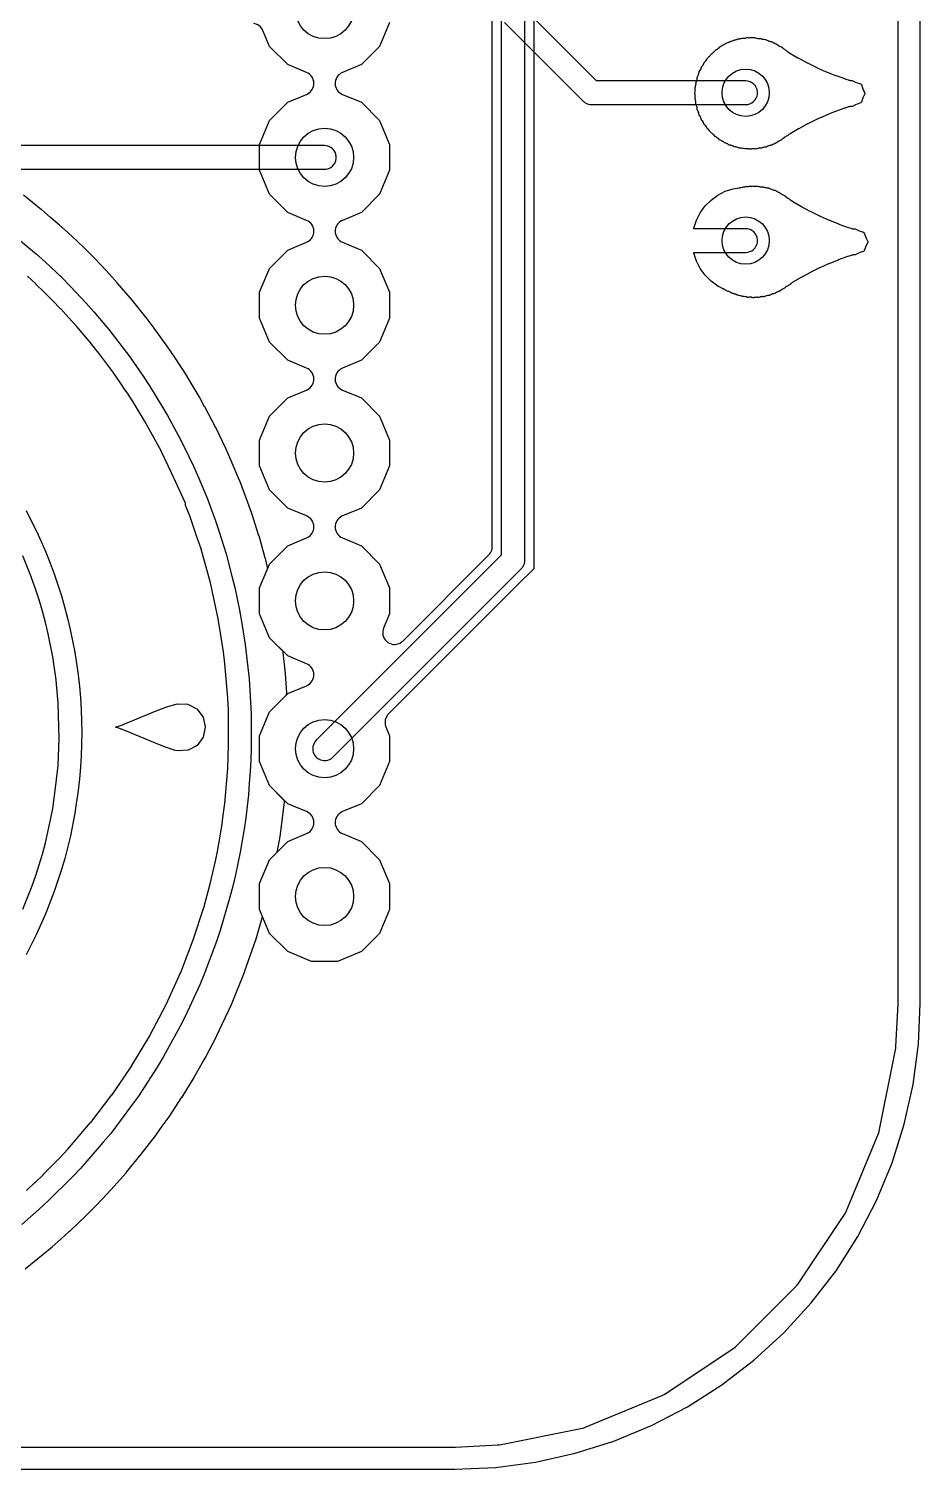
# Model space of a CAD drawing. Header units: millimetres. Extents: x 0 to 45, y 0 to 60.
# Drawn here: x 29.68 to 45, y 0 to 24.75 of the extents above; entities that cross this region are included whole.
import ezdxf

# ---------------------------------------------------------------- set-up
doc = ezdxf.new("R2010")
doc.units = ezdxf.units.MM

msp = doc.modelspace()

# ---------------------------------------------------------------- linework, layer by layer
at = {"layer": '16_copper'}
for points in [[(27.797, 34.46), (27.797, 24), (27.798, 23.99), (27.798, 23.98, 0.132342), (27.835, 23.881), (27.841, 23.875, 0.018024), (27.85, 23.863), (27.856, 23.856), (29.316, 22.396), (29.324, 22.39), (29.331, 22.383, 0.132344), (29.428, 22.339), (29.436, 22.339, 0.018059), (29.451, 22.338), (29.46, 22.337), (34.76, 22.337), (34.795, 22.34, 0.915917), (34.76, 22.743), (29.544, 22.743), (28.203, 24.084), (28.203, 35.41)], [(37.856, 24.856), (39.206, 23.506), (39.214, 23.5), (39.221, 23.493, 0.132344), (39.318, 23.449), (39.326, 23.449, 0.018059), (39.341, 23.448), (39.35, 23.447), (42, 23.447), (42.035, 23.45, 0.915917), (42, 23.853), (39.434, 23.853), (38.203, 25.084)], [(29.611, 3.441), (29.768, 3.566), (29.768, 3.566), (29.768, 3.566), (29.924, 3.692), (29.924, 3.692), (29.925, 3.692), (30.077, 3.822), (30.077, 3.822), (30.078, 3.822), (30.078, 3.822), (30.078, 3.822), (30.229, 3.954), (30.229, 3.954), (30.229, 3.954), (30.378, 4.088), (30.378, 4.088), (30.379, 4.088), (30.525, 4.225), (30.525, 4.225), (30.526, 4.225), (30.669, 4.365), (30.669, 4.365), (30.67, 4.365), (30.811, 4.507), (30.811, 4.507), (30.812, 4.507), (30.951, 4.651), (30.951, 4.652), (30.951, 4.652), (31.087, 4.799), (31.087, 4.799), (31.088, 4.8), (31.353, 5.1), (31.353, 5.1), (31.354, 5.101), (31.608, 5.41), (31.609, 5.41), (31.609, 5.411), (31.853, 5.728), (31.853, 5.729), (31.854, 5.729), (31.971, 5.892), (31.971, 5.892), (31.971, 5.892), (32.087, 6.055), (32.087, 6.056), (32.088, 6.056), (32.309, 6.39), (32.309, 6.391), (32.31, 6.391), (32.519, 6.732), (32.519, 6.733), (32.52, 6.734), (32.521, 6.736), (32.521, 6.736), (32.521, 6.736), (32.635, 6.936), (32.635, 6.936), (32.635, 6.936), (32.663, 6.986), (32.663, 6.986), (32.663, 6.986), (32.718, 7.081), (32.718, 7.082), (32.719, 7.083), (32.904, 7.437), (32.904, 7.438), (32.905, 7.439), (33.159, 7.983), (33.16, 7.984), (33.16, 7.985), (33.386, 8.541), (33.387, 8.542), (33.387, 8.544), (33.584, 9.11), (33.584, 9.112), (33.585, 9.113), (33.69, 9.475), (33.69, 9.475), (33.69, 9.476, 0.088736), (33.691, 9.493), (33.688, 9.508), (33.642, 9.618), (33.642, 10.062), (33.813, 10.473), (33.938, 10.599), (33.943, 10.605), (33.947, 10.611), (33.948, 10.612), (33.948, 10.613), (33.949, 10.618), (33.952, 10.625), (33.996, 10.869), (33.996, 10.87), (33.996, 10.872), (34.071, 11.461), (34.071, 11.467), (34.071, 11.473, 0.088736), (34.066, 11.49), (34.064, 11.493), (34.063, 11.495), (34.06, 11.498), (34.057, 11.503), (33.813, 11.747), (33.642, 12.158), (33.642, 12.602), (33.813, 13.013), (34.096, 13.296), (34.099, 13.3), (34.102, 13.304, 0.112352), (34.109, 13.324), (34.11, 13.328), (34.11, 13.331), (34.11, 13.335), (34.088, 13.674), (34.087, 13.675), (34.087, 13.676), (34.049, 14.035), (34.049, 14.035), (34.049, 14.036, 0.088736), (34.044, 14.053), (34.034, 14.065), (33.813, 14.287), (33.642, 14.698), (33.642, 15.142), (33.778, 15.469), (33.78, 15.477), (33.782, 15.485), (33.781, 15.486), (33.782, 15.487), (33.781, 15.49), (33.78, 15.501), (33.743, 15.65), (33.742, 15.651), (33.742, 15.652), (33.634, 16.037), (33.633, 16.038), (33.633, 16.039), (33.509, 16.419), (33.509, 16.42), (33.509, 16.42), (33.443, 16.609), (33.443, 16.609), (33.443, 16.61), (33.302, 16.984), (33.301, 16.985), (33.301, 16.986), (33.144, 17.355), (33.144, 17.355), (33.144, 17.356), (33.062, 17.538), (33.061, 17.538), (33.061, 17.539), (32.889, 17.9), (32.888, 17.901), (32.888, 17.902), (32.7, 18.255), (32.7, 18.255), (32.699, 18.256), (32.602, 18.431), (32.602, 18.431), (32.602, 18.432), (32.398, 18.776), (32.397, 18.777), (32.397, 18.778), (32.179, 19.113), (32.179, 19.114), (32.179, 19.114), (32.067, 19.28), (32.067, 19.281), (32.066, 19.281), (31.833, 19.606), (31.832, 19.607), (31.832, 19.607), (31.71, 19.766), (31.71, 19.766), (31.71, 19.767), (31.461, 20.08), (31.46, 20.081), (31.46, 20.082), (31.198, 20.384), (31.198, 20.385), (31.198, 20.385), (31.065, 20.534), (31.064, 20.535), (31.064, 20.535), (30.927, 20.681), (30.926, 20.681), (30.926, 20.682), (30.787, 20.825), (30.787, 20.825), (30.786, 20.826), (30.645, 20.967), (30.644, 20.967), (30.644, 20.968), (30.5, 21.107), (30.5, 21.107), (30.5, 21.107), (30.353, 21.243), (30.353, 21.244), (30.352, 21.244), (30.203, 21.377), (30.203, 21.377), (30.203, 21.378), (30.051, 21.509), (30.051, 21.509), (30.051, 21.509), (29.898, 21.638), (29.897, 21.638), (29.897, 21.639), (29.741, 21.764), (29.741, 21.764), (29.74, 21.764), (29.583, 21.888)], [(29.635, 4.79), (29.782, 4.926), (29.782, 4.927), (29.783, 4.927), (29.926, 5.066), (29.927, 5.067), (29.927, 5.067), (30.069, 5.208), (30.069, 5.208), (30.069, 5.208), (30.209, 5.351), (30.209, 5.352), (30.21, 5.352), (30.346, 5.499), (30.346, 5.5), (30.347, 5.501), (30.739, 5.955), (30.739, 5.956), (30.741, 5.957), (31.106, 6.433), (31.107, 6.434), (31.108, 6.435), (31.445, 6.931), (31.446, 6.933), (31.447, 6.934), (31.756, 7.448), (31.756, 7.45), (31.757, 7.451), (32.036, 7.982), (32.036, 7.983), (32.037, 7.985), (32.285, 8.531), (32.286, 8.532), (32.287, 8.534), (32.503, 9.093), (32.503, 9.095), (32.504, 9.096), (32.688, 9.667), (32.688, 9.668), (32.689, 9.669), (32.743, 9.861), (32.743, 9.862), (32.743, 9.862), (32.794, 10.056), (32.794, 10.056), (32.794, 10.057), (32.841, 10.251), (32.841, 10.252), (32.841, 10.252), (32.884, 10.448), (32.884, 10.448), (32.884, 10.448), (32.924, 10.644), (32.924, 10.645), (32.924, 10.645), (32.96, 10.842), (32.96, 10.843), (32.96, 10.843), (32.965, 10.875, 0.000066), (32.965, 10.875), (32.973, 10.925), (32.973, 10.925), (32.973, 10.925), (32.992, 11.041), (32.992, 11.041), (32.992, 11.041), (33.02, 11.239), (33.02, 11.24), (33.02, 11.24), (33.045, 11.439), (33.045, 11.439), (33.045, 11.44), (33.065, 11.639), (33.065, 11.639), (33.065, 11.64), (33.083, 11.839), (33.083, 11.839), (33.083, 11.84), (33.096, 12.04), (33.096, 12.04), (33.096, 12.04), (33.106, 12.24), (33.106, 12.241), (33.106, 12.241), (33.111, 12.441), (33.111, 12.442), (33.111, 12.443), (33.111, 12.83), (33.111, 12.833), (33.111, 12.837), (33.109, 12.842), (33.109, 12.842), (33.109, 12.843), (33.11, 12.844), (33.11, 12.849), (33.111, 12.856), (33.107, 13.044), (33.107, 13.044), (33.107, 13.045), (33.098, 13.245), (33.097, 13.245), (33.097, 13.246), (33.083, 13.446), (33.082, 13.446), (33.082, 13.447), (33.045, 13.845), (33.044, 13.845), (33.044, 13.846), (33.022, 14.044), (33.022, 14.045), (33.022, 14.046), (32.961, 14.442), (32.961, 14.442), (32.961, 14.442), (32.928, 14.64), (32.928, 14.641), (32.928, 14.642), (32.8, 15.228), (32.799, 15.23), (32.799, 15.231), (32.638, 15.809), (32.637, 15.81), (32.637, 15.812), (32.573, 16.001), (32.573, 16.001), (32.573, 16.001), (32.443, 16.38), (32.442, 16.381), (32.442, 16.382), (32.371, 16.559), (32.371, 16.591, 0.031233), (32.37, 16.597), (32.369, 16.604), (32.368, 16.608), (32.367, 16.61), (32.366, 16.612), (32.13, 17.121), (32.13, 17.122), (32.13, 17.122), (31.956, 17.482), (31.955, 17.483), (31.955, 17.484), (31.861, 17.661), (31.861, 17.661), (31.861, 17.662), (31.666, 18.011), (31.666, 18.012), (31.666, 18.012), (31.564, 18.184), (31.563, 18.185), (31.563, 18.185), (31.457, 18.355), (31.457, 18.356), (31.457, 18.356), (31.348, 18.524), (31.348, 18.524), (31.347, 18.524), (31.235, 18.69), (31.235, 18.69), (31.235, 18.691), (31.119, 18.854), (31.119, 18.855), (31.119, 18.855), (31, 19.016), (31, 19.017), (31, 19.017), (30.878, 19.176), (30.878, 19.176), (30.878, 19.177), (30.753, 19.333), (30.753, 19.334), (30.753, 19.334), (30.625, 19.488), (30.625, 19.488), (30.625, 19.489), (30.494, 19.641), (30.494, 19.641), (30.494, 19.641), (30.361, 19.791), (30.36, 19.791), (30.36, 19.791), (30.224, 19.938), (30.224, 19.938), (30.223, 19.939), (30.085, 20.083), (30.084, 20.083), (30.084, 20.083), (29.943, 20.225), (29.942, 20.225), (29.942, 20.226), (29.798, 20.364), (29.798, 20.365), (29.797, 20.365), (29.651, 20.501)], [(29.628, 16.472), (29.719, 16.296), (29.806, 16.117), (29.89, 15.937), (29.968, 15.754), (30.042, 15.57), (30.112, 15.384), (30.177, 15.196), (30.237, 15.006), (30.292, 14.816), (30.343, 14.623), (30.389, 14.43), (30.43, 14.235), (30.466, 14.04), (30.498, 13.844), (30.524, 13.647), (30.547, 13.449), (30.563, 13.251), (30.577, 13.053), (30.584, 12.854), (30.585, 12.656), (30.584, 12.456), (30.577, 12.258), (30.562, 12.06), (30.546, 11.861), (30.524, 11.664), (30.497, 11.467), (30.493, 11.441, 0.000133), (30.493, 11.441), (30.467, 11.271), (30.391, 10.88), (30.293, 10.495), (30.237, 10.305), (30.177, 10.115), (30.113, 9.927), (29.97, 9.556), (29.809, 9.193), (29.628, 8.838)]]:
    msp.add_lwpolyline(points, format="xyb", dxfattribs=at)
for points in [[(29.197, 21.384), (29.811, 20.875), (29.959, 20.743), (30.248, 20.469), (30.387, 20.327), (30.661, 20.037), (30.792, 19.887), (30.792, 19.887), (31.05, 19.585), (31.414, 19.11), (31.64, 18.782), (31.75, 18.617), (31.959, 18.278), (32.059, 18.106), (32.251, 17.756), (32.341, 17.579), (32.514, 17.22), (32.594, 17.038), (32.747, 16.671), (32.884, 16.297), (32.948, 16.108), (33.068, 15.728), (33.169, 15.343), (33.217, 15.15), (33.3, 14.76), (33.334, 14.565), (33.397, 14.171), (33.444, 13.776), (33.462, 13.578), (33.489, 13.18), (33.497, 12.981), (33.501, 12.782), (33.501, 12.583), (33.498, 12.384), (33.492, 12.185), (33.481, 11.986), (33.467, 11.787), (33.451, 11.589), (33.43, 11.391), (33.405, 11.193), (33.377, 10.996), (33.346, 10.8), (33.311, 10.604), (33.272, 10.408), (33.231, 10.214), (33.185, 10.02), (33.132, 9.829), (32.966, 9.254), (32.901, 9.066), (32.693, 8.506), (32.615, 8.324), (32.367, 7.779), (32.275, 7.603), (31.988, 7.079), (31.884, 6.91), (31.56, 6.407), (31.444, 6.247), (31.085, 5.769), (30.957, 5.617), (30.564, 5.166), (30.426, 5.024), (30.001, 4.603), (29.854, 4.469), (29.554, 4.207)], [(29.576, 9.621), (29.722, 9.994), (29.722, 9.994), (29.722, 9.995), (29.791, 10.182), (29.791, 10.184), (29.792, 10.185), (29.909, 10.568), (29.909, 10.568), (29.909, 10.569), (29.962, 10.762), (29.962, 10.763), (29.963, 10.764), (30.049, 11.155), (30.049, 11.155), (30.049, 11.156), (30.087, 11.352), (30.087, 11.354), (30.087, 11.355), (30.143, 11.751), (30.143, 11.752), (30.143, 11.753), (30.181, 12.092), (30.181, 12.094), (30.181, 12.096), (30.196, 12.554), (30.196, 12.555), (30.196, 12.557), (30.189, 12.957), (30.189, 12.957), (30.189, 12.958), (30.181, 13.158), (30.181, 13.159), (30.181, 13.16), (30.146, 13.558), (30.146, 13.56), (30.146, 13.561), (30.089, 13.957), (30.088, 13.958), (30.088, 13.96), (30.01, 14.352), (30.009, 14.353), (30.009, 14.354), (29.961, 14.548), (29.961, 14.549), (29.961, 14.549), (29.91, 14.743), (29.91, 14.743), (29.91, 14.744), (29.853, 14.936), (29.852, 14.936), (29.852, 14.937), (29.79, 15.127), (29.79, 15.128), (29.79, 15.128), (29.724, 15.317), (29.723, 15.318), (29.723, 15.319), (29.576, 15.691)]]:
    msp.add_lwpolyline(points, dxfattribs=at)
msp.add_lwpolyline([(32.193, 12.351), (32.007, 12.413), (31.823, 12.487), (31.455, 12.642), (31.454, 12.642), (31.454, 12.643), (31.268, 12.716), (31.266, 12.716), (31.265, 12.717), (31.221, 12.731, 0.000037), (31.221, 12.731), (31.164, 12.749), (31.306, 12.798), (31.307, 12.799), (31.308, 12.799), (31.494, 12.874), (31.494, 12.874), (31.495, 12.874), (31.863, 13.028), (32.047, 13.099), (32.229, 13.152), (32.408, 13.145), (32.564, 13.063), (32.672, 12.924), (32.71, 12.754), (32.71, 12.752), (32.71, 12.751), (32.71, 12.75), (32.71, 12.75), (32.676, 12.579), (32.57, 12.437), (32.416, 12.353), (32.236, 12.341)], format="xyb", close=True, dxfattribs=at)
at = {"layer": '1_copper'}
for points in [[(8, 0.381), (37, 0.381), (37.005, 0.381), (37.01, 0.381), (37.737, 0.417), (37.746, 0.418), (37.767, 0.421), (39.192, 0.704), (39.196, 0.705), (39.2, 0.706), (39.217, 0.711), (39.227, 0.714, 0.005231), (39.23, 0.716), (40.574, 1.272), (40.577, 1.274), (40.58, 1.275), (40.596, 1.284), (40.605, 1.289), (40.607, 1.29), (40.609, 1.291), (41.817, 2.099), (41.82, 2.101), (41.824, 2.103), (41.837, 2.115), (41.845, 2.121), (41.846, 2.122), (41.848, 2.124), (42.876, 3.152), (42.879, 3.155), (42.881, 3.157), (42.893, 3.171), (42.899, 3.179), (42.9, 3.181), (42.901, 3.183), (43.709, 4.391), (43.711, 4.395), (43.713, 4.398), (43.721, 4.414), (43.726, 4.423, 0.005225), (43.728, 4.426), (44.284, 5.77), (44.285, 5.773), (44.287, 5.777), (44.292, 5.794), (44.295, 5.804), (44.295, 5.805), (44.296, 5.808), (44.579, 7.233), (44.58, 7.242), (44.583, 7.263), (44.619, 7.99), (44.619, 7.995), (44.619, 8), (44.619, 52.972)], [(37.797, 51.916), (37.797, 15.704), (34.616, 12.524), (34.593, 12.496, 0.580965), (34.745, 12.177), (34.78, 12.178, 0.173073), (34.904, 12.236), (38.144, 15.476), (38.15, 15.484), (38.157, 15.491, 0.132344), (38.201, 15.588), (38.201, 15.596, 0.018059), (38.202, 15.611), (38.203, 15.62), (38.203, 52)], [(35.878, 24.858), (35.707, 24.447), (35.393, 24.133), (35.068, 23.998), (35.059, 23.993, 0.65175), (35.068, 23.622), (35.393, 23.487), (35.707, 23.173), (35.878, 22.762), (35.878, 22.318), (35.707, 21.907), (35.393, 21.593), (35.068, 21.458), (35.059, 21.453, 0.65175), (35.068, 21.082), (35.393, 20.947), (35.707, 20.633), (35.878, 20.222), (35.878, 19.778), (35.707, 19.367), (35.393, 19.053), (35.068, 18.918), (35.059, 18.913, 0.65175), (35.068, 18.542), (35.393, 18.407), (35.707, 18.093), (35.878, 17.682), (35.878, 17.238), (35.707, 16.827), (35.393, 16.513), (35.068, 16.378), (35.059, 16.373, 0.65175), (35.068, 16.002), (35.393, 15.867), (35.707, 15.553), (35.878, 15.142), (35.878, 14.698), (35.776, 14.451), (35.771, 14.438), (35.767, 14.426, 0.704923), (36.082, 14.209), (36.086, 14.212), (36.089, 14.214), (36.096, 14.221), (36.107, 14.23), (37.585, 15.708), (37.591, 15.716), (37.598, 15.723, 0.132344), (37.642, 15.819), (37.642, 15.828, 0.018059), (37.644, 15.842), (37.644, 15.851), (37.644, 51.769)], [(38.356, 43.204), (38.356, 15.473), (38.088, 15.205), (38.088, 15.205), (35.859, 12.976), (35.849, 12.965), (35.84, 12.954, 0.222878), (35.805, 12.785), (35.806, 12.782), (35.806, 12.778), (35.81, 12.769), (35.815, 12.754), (35.878, 12.602), (35.878, 12.158), (35.707, 11.747), (35.393, 11.433), (35.068, 11.298), (35.059, 11.293, 0.65175), (35.068, 10.922), (35.393, 10.787), (35.707, 10.473), (35.878, 10.062), (35.878, 9.618), (35.707, 9.207), (35.393, 8.893), (34.982, 8.722), (34.538, 8.722), (34.127, 8.893), (33.813, 9.207), (33.642, 9.618), (33.642, 10.062), (33.813, 10.473), (34.127, 10.787), (34.452, 10.922), (34.461, 10.927, 0.651694), (34.452, 11.298), (34.127, 11.433), (33.813, 11.747), (33.642, 12.158), (33.642, 12.602), (33.813, 13.013), (34.127, 13.327), (34.452, 13.462), (34.461, 13.467, 0.651694), (34.452, 13.838), (34.127, 13.973), (33.813, 14.287), (33.642, 14.698), (33.642, 15.142), (33.813, 15.553), (34.127, 15.867), (34.452, 16.002), (34.461, 16.007, 0.651694), (34.452, 16.378), (34.127, 16.513), (33.813, 16.827), (33.642, 17.238), (33.642, 17.682), (33.813, 18.093), (34.127, 18.407), (34.452, 18.542), (34.461, 18.547, 0.651694), (34.452, 18.918), (34.127, 19.053), (33.813, 19.367), (33.642, 19.778), (33.642, 20.222), (33.813, 20.633), (34.127, 20.947), (34.452, 21.082), (34.461, 21.087, 0.651694), (34.452, 21.458), (34.127, 21.593), (33.813, 21.907), (33.642, 22.318), (33.642, 22.762), (33.813, 23.173), (34.127, 23.487), (34.452, 23.622), (34.461, 23.627, 0.651694), (34.452, 23.998), (34.127, 24.133), (33.813, 24.447), (33.7, 24.719), (33.693, 24.732), (33.687, 24.745, 0.222881), (33.544, 24.842)]]:
    msp.add_lwpolyline(points, format="xyb", dxfattribs=at)
for points in [[(42.079, 22.679), (42.061, 22.683), (42.053, 22.685, 0.008049), (42.046, 22.686), (42.027, 22.686), (42.017, 22.687), (42.015, 22.687, 0.001691), (42.014, 22.687), (42.014, 22.687), (42.013, 22.687), (42.011, 22.687), (41.995, 22.684), (41.988, 22.684), (41.983, 22.685), (41.964, 22.692), (41.961, 22.692, 0.000744), (41.961, 22.693), (41.959, 22.693), (41.958, 22.693), (41.953, 22.694), (41.943, 22.695), (41.926, 22.698), (41.926, 22.698), (41.925, 22.698), (41.908, 22.698), (41.896, 22.698), (41.881, 22.704, 0.020013), (41.864, 22.711), (41.832, 22.719), (41.829, 22.719), (41.813, 22.72), (41.805, 22.721), (41.801, 22.723), (41.785, 22.732), (41.782, 22.733), (41.78, 22.734), (41.779, 22.735), (41.777, 22.735), (41.775, 22.737), (41.758, 22.742), (41.749, 22.746), (41.747, 22.746), (41.745, 22.747), (41.736, 22.749), (41.721, 22.751), (41.717, 22.752), (41.717, 22.752), (41.702, 22.763), (41.695, 22.768, 0.008991), (41.688, 22.772), (41.672, 22.779), (41.663, 22.783), (41.661, 22.784), (41.658, 22.785), (41.649, 22.788), (41.634, 22.792), (41.632, 22.793), (41.631, 22.794), (41.618, 22.805), (41.61, 22.811, 0.008615), (41.604, 22.815), (41.589, 22.824), (41.58, 22.83), (41.578, 22.83), (41.576, 22.832), (41.567, 22.836), (41.552, 22.841), (41.55, 22.842), (41.549, 22.843), (41.537, 22.856), (41.53, 22.862, 0.008569), (41.524, 22.867), (41.51, 22.878), (41.502, 22.884), (41.5, 22.885), (41.498, 22.886), (41.49, 22.891), (41.476, 22.898), (41.473, 22.899), (41.473, 22.9), (41.462, 22.914), (41.456, 22.921, 0.008924), (41.45, 22.927), (41.437, 22.939), (41.43, 22.946), (41.428, 22.947), (41.426, 22.948), (41.419, 22.954), (41.406, 22.962), (41.404, 22.963), (41.403, 22.965), (41.393, 22.98), (41.388, 22.987, 0.008537), (41.383, 22.993), (41.371, 23.006), (41.365, 23.014), (41.363, 23.015), (41.362, 23.016), (41.362, 23.016), (41.362, 23.016), (41.361, 23.017), (41.359, 23.019), (41.346, 23.028), (41.342, 23.032), (41.339, 23.037), (41.331, 23.054), (41.329, 23.058, 0.000499), (41.328, 23.058), (41.327, 23.059), (41.327, 23.06), (41.325, 23.062), (41.318, 23.072), (41.308, 23.087), (41.308, 23.087), (41.307, 23.087), (41.295, 23.099), (41.286, 23.107), (41.28, 23.123, 0.019917), (41.273, 23.139), (41.256, 23.167), (41.254, 23.17), (41.243, 23.182), (41.238, 23.188), (41.237, 23.192), (41.232, 23.211), (41.231, 23.213), (41.23, 23.215), (41.23, 23.217), (41.229, 23.218), (41.229, 23.22), (41.221, 23.236), (41.217, 23.246), (41.215, 23.247), (41.214, 23.249), (41.21, 23.256), (41.201, 23.269), (41.199, 23.272), (41.199, 23.273), (41.196, 23.291), (41.194, 23.299, 0.008792), (41.192, 23.307), (41.185, 23.323), (41.182, 23.333), (41.181, 23.335), (41.18, 23.337), (41.176, 23.346), (41.168, 23.359), (41.167, 23.361), (41.167, 23.363), (41.166, 23.38), (41.164, 23.39, 0.008692), (41.163, 23.397), (41.159, 23.414), (41.156, 23.424), (41.155, 23.426), (41.155, 23.429), (41.152, 23.437), (41.145, 23.452), (41.144, 23.454), (41.144, 23.455), (41.145, 23.473), (41.144, 23.482, 0.008602), (41.144, 23.49), (41.141, 23.508), (41.14, 23.518), (41.139, 23.52), (41.139, 23.522), (41.137, 23.53), (41.131, 23.545), (41.131, 23.548), (41.131, 23.55), (41.133, 23.568), (41.134, 23.576, 0.008168), (41.134, 23.584), (41.133, 23.602), (41.132, 23.612), (41.132, 23.614), (41.132, 23.615), (41.132, 23.615), (41.132, 23.615), (41.132, 23.616), (41.131, 23.619), (41.128, 23.635), (41.126, 23.641), (41.127, 23.646), (41.131, 23.664), (41.132, 23.669), (41.132, 23.671), (41.132, 23.671), (41.132, 23.671), (41.133, 23.673), (41.133, 23.676), (41.134, 23.695), (41.134, 23.705, 0.003499), (41.134, 23.709), (41.134, 23.714), (41.132, 23.73), (41.131, 23.737), (41.133, 23.741), (41.139, 23.759), (41.14, 23.762), (41.14, 23.764, 0.002893), (41.14, 23.767), (41.141, 23.77), (41.144, 23.787), (41.145, 23.797), (41.145, 23.799), (41.146, 23.802), (41.146, 23.809), (41.145, 23.825), (41.145, 23.829), (41.146, 23.83), (41.153, 23.846), (41.156, 23.854, 0.008754), (41.159, 23.861), (41.163, 23.878), (41.165, 23.888), (41.165, 23.89), (41.166, 23.893), (41.167, 23.897), (41.168, 23.912), (41.168, 23.918), (41.17, 23.923), (41.179, 23.938), (41.182, 23.944, 0.007953), (41.185, 23.95), (41.191, 23.968), (41.194, 23.977), (41.195, 23.979), (41.195, 23.981), (41.197, 23.986), (41.199, 24.002), (41.2, 24.008), (41.203, 24.012), (41.214, 24.027), (41.216, 24.03), (41.217, 24.032), (41.218, 24.034), (41.218, 24.035), (41.22, 24.037), (41.227, 24.053), (41.232, 24.062), (41.232, 24.064), (41.233, 24.066), (41.236, 24.074), (41.24, 24.089), (41.241, 24.092), (41.241, 24.093), (41.254, 24.107), (41.259, 24.114, 0.008445), (41.263, 24.12), (41.272, 24.135), (41.277, 24.144), (41.278, 24.146), (41.279, 24.148), (41.283, 24.156), (41.289, 24.171), (41.29, 24.174), (41.291, 24.175), (41.304, 24.187), (41.31, 24.194, 0.008372), (41.315, 24.2), (41.326, 24.214), (41.332, 24.222), (41.333, 24.224), (41.334, 24.226), (41.339, 24.234), (41.346, 24.248), (41.347, 24.251), (41.348, 24.251), (41.362, 24.262), (41.369, 24.268, 0.008947), (41.375, 24.274), (41.386, 24.287), (41.393, 24.294), (41.395, 24.296), (41.396, 24.298), (41.402, 24.305), (41.41, 24.318), (41.411, 24.32), (41.413, 24.321), (41.428, 24.331), (41.435, 24.336, 0.008513), (41.441, 24.34), (41.454, 24.352), (41.461, 24.359, 0.004265), (41.464, 24.362), (41.468, 24.366), (41.477, 24.378), (41.481, 24.383), (41.484, 24.385), (41.5, 24.393), (41.506, 24.396, 0.008823), (41.513, 24.4), (41.527, 24.411), (41.535, 24.417, 0.00464), (41.539, 24.42), (41.543, 24.424), (41.555, 24.437), (41.557, 24.438), (41.56, 24.44), (41.566, 24.446), (41.574, 24.451), (41.595, 24.46), (41.599, 24.463), (41.604, 24.464), (41.615, 24.471), (41.627, 24.477), (41.63, 24.48), (41.634, 24.482), (41.644, 24.491), (41.648, 24.493), (41.651, 24.496), (41.652, 24.496), (41.653, 24.497), (41.654, 24.497), (41.664, 24.502), (41.684, 24.508), (41.692, 24.511), (41.701, 24.514), (41.71, 24.518), (41.717, 24.521), (41.723, 24.524), (41.73, 24.528), (41.736, 24.531), (41.739, 24.534), (41.748, 24.535, 0.000759), (41.749, 24.536), (41.765, 24.542), (41.782, 24.548), (41.782, 24.548), (41.782, 24.548), (41.785, 24.549), (41.791, 24.551), (41.797, 24.553), (41.805, 24.556), (41.814, 24.56), (41.824, 24.562), (41.836, 24.564), (41.842, 24.566), (41.848, 24.567), (41.856, 24.571), (41.865, 24.574), (41.876, 24.575), (41.888, 24.576), (41.894, 24.578), (41.899, 24.579), (41.901, 24.58), (41.903, 24.58, 0.019939), (41.921, 24.583), (41.938, 24.586), (41.938, 24.586), (41.938, 24.586), (41.944, 24.588), (41.948, 24.587), (41.955, 24.587), (41.963, 24.588), (41.972, 24.588), (41.982, 24.589), (41.99, 24.59), (41.997, 24.591), (42.004, 24.593), (42.021, 24.597), (42.031, 24.597), (42.042, 24.596), (42.049, 24.596), (42.055, 24.596), (42.064, 24.598), (42.074, 24.599), (42.084, 24.598), (42.095, 24.597), (42.102, 24.597), (42.108, 24.597), (42.117, 24.598), (42.128, 24.598), (42.128, 24.598), (42.129, 24.598), (42.146, 24.597, 0.001522), (42.148, 24.597), (42.149, 24.597), (42.161, 24.593), (42.181, 24.589), (42.187, 24.588), (42.192, 24.586), (42.206, 24.585), (42.216, 24.584), (42.22, 24.584), (42.225, 24.583), (42.253, 24.583), (42.264, 24.579), (42.272, 24.577), (42.28, 24.575), (42.29, 24.573), (42.298, 24.571), (42.304, 24.57), (42.312, 24.569), (42.34, 24.566), (42.348, 24.563), (42.351, 24.562), (42.366, 24.554), (42.38, 24.547, 0.011851), (42.39, 24.542), (42.404, 24.538), (42.414, 24.534), (42.417, 24.534), (42.421, 24.533), (42.438, 24.529), (42.453, 24.526), (42.456, 24.526), (42.46, 24.523, 0.005371), (42.464, 24.52), (42.467, 24.519), (42.486, 24.507), (42.493, 24.504), (42.499, 24.5), (42.509, 24.495), (42.518, 24.491), (42.523, 24.489), (42.528, 24.487), (42.533, 24.485), (42.543, 24.477), (42.556, 24.466, 0.001383), (42.557, 24.466), (42.563, 24.462), (42.584, 24.45), (42.625, 24.431), (42.629, 24.427), (42.64, 24.416, 0.003118), (42.642, 24.414), (42.669, 24.395), (42.69, 24.383, 0.01351), (42.699, 24.375), (42.709, 24.367), (42.717, 24.36), (42.721, 24.358), (42.724, 24.355), (42.755, 24.336), (42.758, 24.334), (42.761, 24.332), (42.898, 24.252), (42.901, 24.25), (42.904, 24.248), (43.054, 24.167), (43.058, 24.166), (43.061, 24.163), (43.221, 24.085), (43.225, 24.083), (43.228, 24.081), (43.384, 24.012), (43.387, 24.011), (43.391, 24.009), (43.546, 23.947), (43.549, 23.946), (43.553, 23.944), (43.713, 23.887), (43.717, 23.886), (43.72, 23.884), (43.762, 23.871), (43.773, 23.868), (43.784, 23.865, 0.026886), (43.808, 23.863), (43.819, 23.861), (43.826, 23.862), (43.832, 23.861), (43.833, 23.862), (43.887, 23.834, 0.001054), (43.888, 23.833), (43.918, 23.821), (43.976, 23.803), (43.978, 23.8, 0.010376), (43.988, 23.791), (43.988, 23.79), (44.007, 23.732, 0.001055), (44.007, 23.732), (44.02, 23.702), (44.048, 23.647), (44.048, 23.644, 0.010376), (44.048, 23.631), (44.048, 23.63), (44.02, 23.576, 0.001054), (44.02, 23.575), (44.007, 23.545), (43.989, 23.487), (43.986, 23.485, 0.010376), (43.977, 23.475), (43.977, 23.475), (43.919, 23.456, 0.001055), (43.918, 23.456), (43.888, 23.443), (43.834, 23.415), (43.83, 23.416), (43.824, 23.415), (43.817, 23.415, 0.024664), (43.795, 23.413), (43.788, 23.412), (43.782, 23.411), (43.774, 23.408), (43.763, 23.406), (43.708, 23.388), (43.705, 23.386), (43.701, 23.385), (43.544, 23.329), (43.541, 23.327), (43.537, 23.326), (43.382, 23.263), (43.379, 23.262), (43.376, 23.26), (43.227, 23.194), (43.224, 23.192), (43.22, 23.191), (43.071, 23.117), (43.068, 23.116), (43.064, 23.114), (42.914, 23.033), (42.911, 23.031), (42.907, 23.03), (42.763, 22.945), (42.76, 22.943), (42.757, 22.941), (42.742, 22.932), (42.737, 22.928), (42.731, 22.924, 0.021913), (42.714, 22.91), (42.712, 22.908), (42.662, 22.879), (42.662, 22.879), (42.662, 22.878), (42.643, 22.865), (42.633, 22.858), (42.633, 22.858), (42.633, 22.858), (42.616, 22.84), (42.584, 22.825), (42.584, 22.825), (42.584, 22.825), (42.568, 22.816), (42.553, 22.807), (42.553, 22.807), (42.553, 22.807), (42.537, 22.794), (42.534, 22.791, 0.025139), (42.514, 22.784), (42.506, 22.78), (42.505, 22.779), (42.502, 22.778), (42.499, 22.777), (42.497, 22.776), (42.493, 22.775), (42.481, 22.769), (42.472, 22.766, 0.008315), (42.466, 22.762), (42.465, 22.762), (42.464, 22.761), (42.464, 22.761), (42.453, 22.753), (42.448, 22.75), (42.446, 22.749), (42.429, 22.747), (42.42, 22.745, 0.007304), (42.413, 22.743), (42.396, 22.736), (42.387, 22.733, 0.004064), (42.383, 22.731), (42.38, 22.73), (42.366, 22.722), (42.36, 22.719), (42.356, 22.718), (42.337, 22.717), (42.331, 22.716), (42.33, 22.716), (42.33, 22.716), (42.33, 22.716), (42.328, 22.716), (42.324, 22.715), (42.306, 22.71), (42.297, 22.708), (42.295, 22.707), (42.293, 22.707), (42.288, 22.705), (42.273, 22.699), (42.267, 22.696), (42.263, 22.696), (42.244, 22.697), (42.241, 22.697), (42.238, 22.696, 0.002922), (42.236, 22.696), (42.233, 22.696), (42.215, 22.693), (42.205, 22.692), (42.203, 22.691), (42.201, 22.691), (42.193, 22.689), (42.178, 22.684), (42.175, 22.683), (42.174, 22.683), (42.156, 22.685), (42.147, 22.686, 0.008822), (42.139, 22.686), (42.122, 22.685), (42.112, 22.685, 0.004593), (42.107, 22.684), (42.098, 22.683), (42.083, 22.679), (42.081, 22.679)], [(42.129, 20.129), (42.111, 20.133), (42.103, 20.135, 0.008132), (42.096, 20.136), (42.077, 20.136), (42.067, 20.137), (42.065, 20.137, 0.001747), (42.064, 20.137), (42.064, 20.137), (42.063, 20.137), (42.061, 20.137), (42.045, 20.134), (42.038, 20.134), (42.033, 20.135), (42.014, 20.142), (42.011, 20.142, 0.000744), (42.011, 20.143), (42.009, 20.143), (42.008, 20.143), (42.003, 20.144), (41.993, 20.145), (41.976, 20.148), (41.976, 20.148), (41.975, 20.148), (41.958, 20.148), (41.946, 20.148), (41.931, 20.154, 0.020013), (41.914, 20.161), (41.882, 20.169), (41.879, 20.169), (41.863, 20.17), (41.855, 20.171), (41.851, 20.173), (41.835, 20.182), (41.832, 20.183), (41.83, 20.184), (41.829, 20.185), (41.827, 20.185), (41.825, 20.187), (41.808, 20.192), (41.799, 20.196), (41.797, 20.196), (41.795, 20.197), (41.786, 20.199), (41.771, 20.201), (41.767, 20.202), (41.767, 20.202), (41.752, 20.213), (41.745, 20.218, 0.008991), (41.738, 20.222), (41.722, 20.229), (41.713, 20.233, 0.005005), (41.708, 20.235), (41.699, 20.238), (41.684, 20.242), (41.678, 20.244), (41.677, 20.245), (41.673, 20.246), (41.669, 20.249), (41.667, 20.251), (41.665, 20.253), (41.656, 20.258), (41.642, 20.266), (41.61, 20.283, 0.001392), (41.609, 20.283), (41.6, 20.286), (41.592, 20.292), (41.521, 20.328), (41.404, 20.413), (41.303, 20.514), (41.218, 20.631), (41.153, 20.759), (41.108, 20.896), (41.106, 20.907), (42, 20.907), (42.035, 20.91, 0.915917), (42, 21.313), (41.106, 21.313), (41.108, 21.324), (41.153, 21.461), (41.218, 21.589), (41.303, 21.706), (41.404, 21.807), (41.521, 21.892), (41.649, 21.957), (41.786, 22.002), (41.887, 22.018), (41.893, 22.019), (41.897, 22.02, 0.049726), (41.938, 22.026), (41.944, 22.028), (41.949, 22.029), (41.951, 22.03), (41.953, 22.03, 0.040294), (41.988, 22.036), (41.994, 22.038), (41.998, 22.037), (42.005, 22.037), (42.013, 22.038), (42.022, 22.038), (42.032, 22.039), (42.04, 22.04), (42.047, 22.041), (42.054, 22.043), (42.071, 22.047), (42.081, 22.047), (42.092, 22.046), (42.099, 22.046), (42.105, 22.046), (42.114, 22.048), (42.124, 22.049), (42.134, 22.048), (42.145, 22.047), (42.152, 22.047), (42.158, 22.047), (42.167, 22.048), (42.178, 22.048), (42.178, 22.048), (42.179, 22.048), (42.196, 22.047, 0.001522), (42.198, 22.047), (42.199, 22.047), (42.211, 22.043), (42.231, 22.039), (42.237, 22.038), (42.242, 22.036), (42.256, 22.035), (42.266, 22.034), (42.27, 22.034), (42.275, 22.033), (42.303, 22.033), (42.314, 22.029), (42.322, 22.027), (42.33, 22.025), (42.34, 22.023), (42.348, 22.021), (42.354, 22.02), (42.362, 22.019), (42.39, 22.016), (42.398, 22.013), (42.401, 22.012), (42.416, 22.004), (42.43, 21.997, 0.011775), (42.44, 21.992), (42.454, 21.988), (42.464, 21.984), (42.467, 21.984), (42.471, 21.983), (42.488, 21.979), (42.503, 21.976), (42.506, 21.976), (42.51, 21.973, 0.005371), (42.514, 21.97), (42.517, 21.969), (42.536, 21.957), (42.543, 21.954), (42.549, 21.95), (42.559, 21.945), (42.568, 21.941), (42.573, 21.939), (42.578, 21.937), (42.583, 21.935), (42.593, 21.927), (42.606, 21.916, 0.001383), (42.607, 21.916), (42.613, 21.912), (42.634, 21.9), (42.675, 21.881), (42.679, 21.877), (42.69, 21.866, 0.003118), (42.692, 21.864), (42.719, 21.845), (42.74, 21.833, 0.01351), (42.749, 21.825), (42.759, 21.817), (42.767, 21.81), (42.771, 21.808), (42.774, 21.805), (42.805, 21.786), (42.808, 21.784), (42.811, 21.782), (42.948, 21.702), (42.951, 21.7), (42.954, 21.698), (43.104, 21.617), (43.108, 21.616), (43.111, 21.613), (43.271, 21.535), (43.275, 21.533), (43.278, 21.531), (43.434, 21.462), (43.437, 21.461), (43.441, 21.459), (43.596, 21.397), (43.599, 21.396), (43.603, 21.394), (43.763, 21.337), (43.767, 21.336), (43.77, 21.334), (43.812, 21.321), (43.823, 21.318), (43.834, 21.315, 0.026868), (43.858, 21.313), (43.869, 21.311), (43.876, 21.312), (43.882, 21.311), (43.883, 21.312), (43.937, 21.284, 0.001054), (43.938, 21.283), (43.968, 21.271), (44.026, 21.253), (44.028, 21.25, 0.010359), (44.038, 21.241), (44.038, 21.24), (44.057, 21.182, 0.001055), (44.057, 21.182), (44.07, 21.152), (44.098, 21.097), (44.098, 21.094, 0.010376), (44.098, 21.081), (44.098, 21.08), (44.07, 21.026, 0.001054), (44.07, 21.025), (44.057, 20.995), (44.039, 20.937), (44.036, 20.935, 0.010359), (44.027, 20.925), (44.027, 20.925), (43.969, 20.906, 0.001055), (43.968, 20.906), (43.938, 20.893), (43.884, 20.865), (43.88, 20.866), (43.874, 20.865), (43.867, 20.865, 0.024664), (43.845, 20.863), (43.838, 20.862), (43.832, 20.861), (43.824, 20.858), (43.813, 20.856), (43.758, 20.838), (43.755, 20.836), (43.751, 20.835), (43.594, 20.779), (43.591, 20.777), (43.587, 20.776), (43.432, 20.713), (43.429, 20.712), (43.426, 20.71), (43.277, 20.644), (43.274, 20.642), (43.27, 20.641), (43.121, 20.567), (43.118, 20.566), (43.114, 20.564), (42.964, 20.483), (42.961, 20.481), (42.957, 20.48), (42.813, 20.395), (42.81, 20.393), (42.807, 20.391), (42.792, 20.382), (42.787, 20.378), (42.781, 20.374, 0.021909), (42.764, 20.36), (42.762, 20.358), (42.712, 20.329), (42.712, 20.329), (42.712, 20.328), (42.693, 20.315), (42.683, 20.308), (42.683, 20.308), (42.683, 20.308), (42.666, 20.29), (42.634, 20.275), (42.634, 20.275), (42.634, 20.275), (42.626, 20.27), (42.619, 20.267), (42.613, 20.263), (42.603, 20.257), (42.603, 20.257), (42.603, 20.257), (42.594, 20.249), (42.59, 20.247), (42.586, 20.243), (42.584, 20.241), (42.577, 20.239, 0.015051), (42.564, 20.234), (42.556, 20.23), (42.555, 20.229), (42.552, 20.228), (42.549, 20.227), (42.547, 20.226), (42.543, 20.225), (42.531, 20.219), (42.522, 20.216, 0.006885), (42.516, 20.212), (42.515, 20.212), (42.514, 20.211), (42.514, 20.211), (42.503, 20.203), (42.498, 20.2), (42.496, 20.199), (42.479, 20.197), (42.47, 20.195, 0.008374), (42.463, 20.193), (42.446, 20.186), (42.437, 20.183), (42.435, 20.182), (42.433, 20.181), (42.43, 20.18), (42.416, 20.172), (42.41, 20.169), (42.406, 20.168), (42.387, 20.167), (42.381, 20.166), (42.38, 20.166), (42.38, 20.166), (42.38, 20.166), (42.378, 20.166), (42.374, 20.165), (42.356, 20.16), (42.347, 20.158), (42.345, 20.157), (42.343, 20.157), (42.338, 20.155), (42.323, 20.149), (42.317, 20.146), (42.313, 20.146), (42.294, 20.147), (42.291, 20.147), (42.288, 20.146, 0.002922), (42.286, 20.146), (42.283, 20.146), (42.265, 20.143), (42.255, 20.142), (42.253, 20.141), (42.251, 20.141), (42.243, 20.139), (42.228, 20.134), (42.225, 20.133), (42.224, 20.133), (42.206, 20.135), (42.197, 20.136, 0.008822), (42.189, 20.136), (42.172, 20.135), (42.162, 20.135, 0.004593), (42.157, 20.134), (42.148, 20.133), (42.133, 20.129), (42.131, 20.129)]]:
    msp.add_lwpolyline(points, format="xyb", close=True, dxfattribs=at)
at = {"layer": 'drills_PTH'}
for centre, radius in [((34.76, 25.08), 0.5), ((42, 23.65), 0.406), ((34.76, 22.54), 0.5), ((42, 21.11), 0.406), ((34.76, 20), 0.5), ((34.76, 17.46), 0.5), ((34.76, 14.92), 0.5), ((34.76, 12.38), 0.5), ((34.76, 9.84), 0.5)]:
    msp.add_circle(centre, radius, dxfattribs=at)
at = {"layer": 'outline'}
msp.add_lwpolyline([(8, 0), (37, 0), (37.697, 0.03), (38.389, 0.122), (39.071, 0.273), (39.736, 0.482), (40.381, 0.75), (41, 1.072), (41.589, 1.447), (42.142, 1.872), (42.657, 2.343), (43.128, 2.858), (43.553, 3.411), (43.928, 4), (44.25, 4.619), (44.518, 5.264), (44.727, 5.929), (44.878, 6.611), (44.97, 7.303), (45, 8), (45, 53)], dxfattribs=at)

doc.saveas('drawing.dxf')
